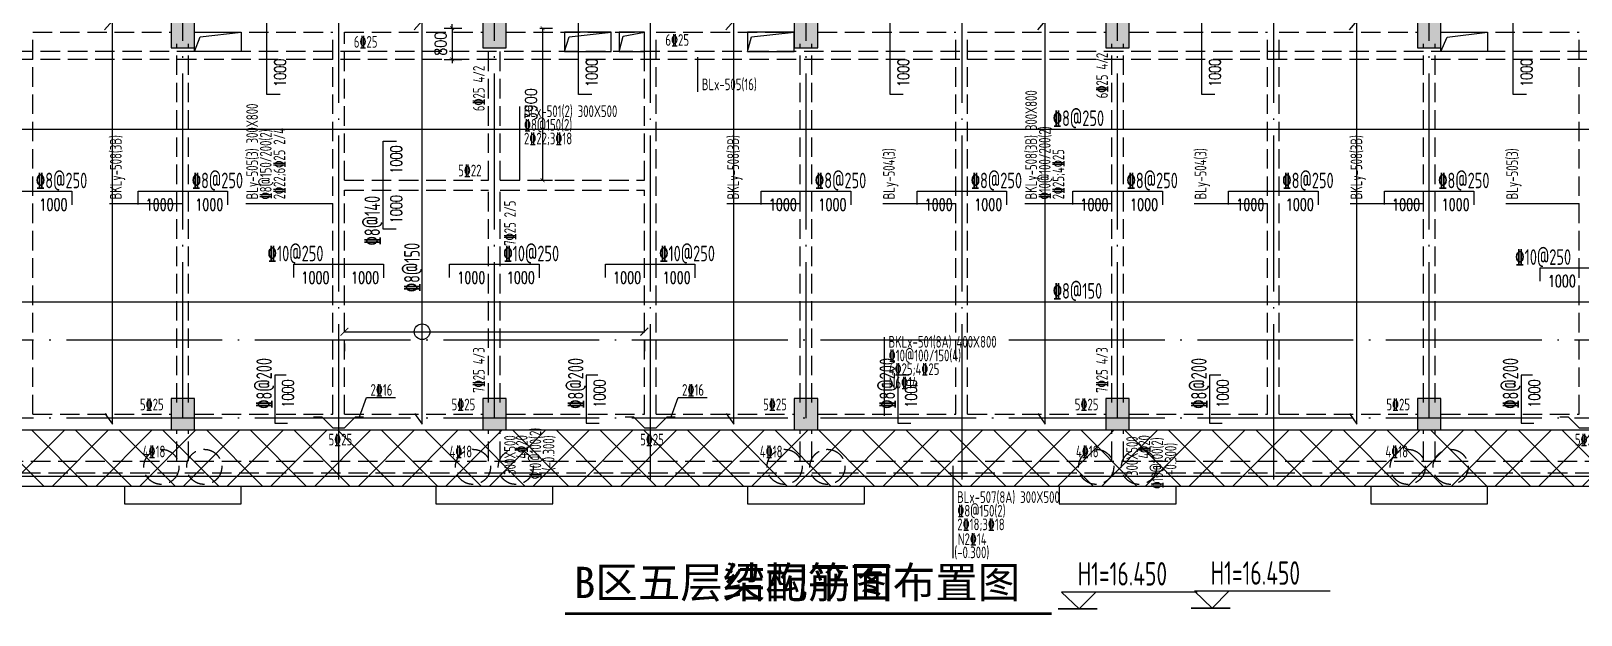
# Model space of a CAD drawing. Header units: millimetres. Extents: x 2998490 to 15040601, y 444546 to 7822218.
# Drawn here: x 14393708 to 14433503, y 7528582 to 7543556 of the extents above; entities that cross this region are included whole.
import ezdxf

# ---------------------------------------------------------------- set-up
doc = ezdxf.new("R2010")
doc.units = ezdxf.units.MM
doc.header["$LTSCALE"] = 2000
doc.linetypes.add('DASH', pattern=[0.35, 0.25, -0.1])
doc.linetypes.add('DOTE', pattern=[2.42, 2, -0.2, 0.02, -0.2])
for name, color, linetype in [('3-AXIS', 3, 'Continuous'), ('3-ban', 84, 'Continuous'), ('3-ban-hatch', 9, 'Continuous'), ('3-ban-rein', 1, 'Continuous'), ('3-ban-TEXT', 7, 'Continuous'), ('3-COLUMN-UP', 2, 'Continuous'), ('3-dote', 43, 'DOTE'), ('3-HATCH', 8, 'Continuous'), ('3-liang-rein-X', 54, 'Continuous'), ('3-liang-rein-Y', 130, 'Continuous'), ('3-liang-R截面-X', 50, 'Continuous'), ('3-liang-R截面-Y', 70, 'Continuous'), ('3-liang-s-1', 44, 'Continuous'), ('3-liang-xu', 120, 'DASH'), ('3-装饰线脚', 7, 'Continuous')]:
    doc.layers.add(name, color=color, linetype=linetype)
doc.styles.add('DIM_FONT', font='SIMPLEX', dxfattribs={"width": 0.8, "bigfont": 'HZTXT'})
doc.styles.add('TJ1', font='tj-romans1.shx', dxfattribs={"width": 0.8, "bigfont": 'tj-hztxt1.shx'})
doc.styles.add('TSSD_Rein', font='Tssdeng.shx', dxfattribs={"width": 0.7, "bigfont": 'hztxt.shx'})
doc.styles.add('黑体', font='SIMHEI.TTF')
doc.dimstyles.new('DIMN100', dxfattribs={"dimtxt": 300, "dimasz": 100, "dimexe": 250, "dimexo": 300, "dimgap": 150, "dimtad": 1, "dimdec": 0, "dimzin": 0, "dimdsep": 46, "dimtxsty": 'DIM_FONT', "dimblk": 'ARCHTICK', "dimcen": 0.09, "dimclrt": 7, "dimazin": 2, "dimtfac": 1, "dimtdec": 0, "dimtix": 1, "dimtmove": 2, "dimatfit": 3, "dimldrblk": 'ARCHTICK', "dimfxl": 0, "dimtolj": 1, "dimtzin": 0, "dimarcsym": 0})

# ---------------------------------------------------------------- blocks, each defined once
blk = doc.blocks.new('_ArchTick')
at = {"color": 0, "linetype": 'ByBlock', "const_width": 0.15}
blk.add_lwpolyline([(-0.5, -0.5), (0.5, 0.5)], dxfattribs=at)
blk = doc.blocks.new('*D840')
at = {"layer": '3-ban', "color": 0, "lineweight": -2}
for p, q in [((14401755, 7535845), (14409455, 7535845)), ((14401755, 7535545), (14401755, 7535345)), ((14409455, 7535612), (14409455, 7535345))]:
    blk.add_line(p, q, dxfattribs=at)
at = {"layer": 'Defpoints', "color": 0}
for p in [(14401755, 7536145), (14409455, 7536212), (14409455, 7535845)]:
    blk.add_point(p, dxfattribs=at)
at = {"layer": '3-ban', "color": 0, "lineweight": -2, "xscale": 200, "yscale": 200, "zscale": 200, "rotation": 180}
blk.add_blockref('_ArchTick', (14401755, 7535845), dxfattribs=at)
at = {"layer": '3-ban', "color": 0, "lineweight": -2, "xscale": 200, "yscale": 200, "zscale": 200}
blk.add_blockref('_ArchTick', (14409455, 7535845), dxfattribs=at)
blk = doc.blocks.new('*D1758')
at = {"layer": '3-ban', "color": 0, "lineweight": -2}
for p, q in [((14404312, 7543630), (14404772, 7543630)), ((14404522, 7543630), (14404522, 7543730)), ((14404522, 7543630), (14404522, 7542830)), ((14404312, 7542830), (14404772, 7542830)), ((14404522, 7542830), (14404522, 7542730))]:
    blk.add_line(p, q, dxfattribs=at)
at = {"layer": 'Defpoints', "color": 0}
for p in [(14404012, 7543630), (14404012, 7542830), (14404522, 7542830)]:
    blk.add_point(p, dxfattribs=at)
at = {"layer": '3-ban', "color": 0, "lineweight": -2, "xscale": 100, "yscale": 100, "zscale": 100}
for p, rotation in [((14404522, 7543630), 270), ((14404522, 7542830), 90)]:
    blk.add_blockref('_ArchTick', p, dxfattribs=dict(at, rotation=rotation))
at = {"layer": '3-ban', "color": 7, "insert": (14404222, 7543230), "char_height": 300, "attachment_point": 5, "rotation": 90, "style": 'DIM_FONT'}
blk.add_mtext('\\A1;800', dxfattribs=at)
blk = doc.blocks.new('*D1759')
at = {"layer": '3-ban', "color": 0, "lineweight": -2}
for p, q in [((14406771, 7543630), (14407094, 7543630)), ((14406844, 7543630), (14406844, 7539730)), ((14406771, 7539730), (14407094, 7539730))]:
    blk.add_line(p, q, dxfattribs=at)
at = {"layer": 'Defpoints', "color": 0}
for p in [(14406471, 7543630), (14406471, 7539730), (14406844, 7539730)]:
    blk.add_point(p, dxfattribs=at)
at = {"layer": '3-ban', "color": 0, "lineweight": -2, "xscale": 100, "yscale": 100, "zscale": 100}
for p, rotation in [((14406844, 7543630), 90), ((14406844, 7539730), 270)]:
    blk.add_blockref('_ArchTick', p, dxfattribs=dict(at, rotation=rotation))
at = {"layer": '3-ban', "color": 7, "insert": (14406544, 7541680), "char_height": 300, "attachment_point": 5, "rotation": 90, "style": 'DIM_FONT'}
blk.add_mtext('\\A1;3900', dxfattribs=at)

msp = doc.modelspace()

# ---------------------------------------------------------------- hatches: boundary and pattern name
at = {"layer": '3-ban-hatch'}
h = msp.add_hatch(dxfattribs=at)
h.set_pattern_fill('ANSI37', color=8, scale=250, style=0)
h.set_pattern_definition([(315, (237335.25, 15094838.24), (-561.266008, -561.266008), []), (225, (237335.25, 15094838.24), (-561.266008, 561.266008), [])])
h.paths.add_polyline_path([(14387505.6, 7535529.5), (14389305.6, 7535529.5), (14389305.6, 7533329.5), (14452155.6, 7533329.5), (14452155.6, 7532229.4), (14452155.6, 7531879.4), (14387505.6, 7531879.4)])
h.paths.add_polyline_path([(14452155.6, 7531879.4), (14387505.6, 7531879.4)], flags=17)
at = {"layer": '3-HATCH'}
for points in [[(14397305.5, 7543129.6), (14397905.5, 7543129.6), (14397905.5, 7543929.6), (14397305.5, 7543929.6)], [(14405305.5, 7543129.6), (14405905.5, 7543129.6), (14405905.5, 7543929.6), (14405305.5, 7543929.6)], [(14413305.5, 7543129.6), (14413905.5, 7543129.6), (14413905.5, 7543929.6), (14413305.5, 7543929.6)], [(14421305.5, 7543129.6), (14421905.5, 7543129.6), (14421905.5, 7543929.6), (14421305.5, 7543929.6)], [(14429305.5, 7543129.6), (14429905.5, 7543129.6), (14429905.5, 7543929.6), (14429305.5, 7543929.6)], [(14397305.5, 7533329.6), (14397905.5, 7533329.6), (14397905.5, 7534129.6), (14397305.5, 7534129.6)], [(14405305.5, 7533329.6), (14405905.5, 7533329.6), (14405905.5, 7534129.6), (14405305.5, 7534129.6)], [(14413305.5, 7533329.6), (14413905.5, 7533329.6), (14413905.5, 7534129.6), (14413305.5, 7534129.6)], [(14421305.5, 7533329.6), (14421905.5, 7533329.6), (14421905.5, 7534129.6), (14421305.5, 7534129.6)], [(14429305.5, 7533329.6), (14429905.5, 7533329.6), (14429905.5, 7534129.6), (14429305.5, 7534129.6)]]:
    msp.add_hatch(color=256, dxfattribs=at).paths.add_polyline_path(points)

# ---------------------------------------------------------------- linework, layer by layer
at = {"layer": '3-AXIS', "color": 15, "linetype": 'DOTE'}
for p, q in [((14397605.6, 7533629.5), (14397605.6, 7562909.7)), ((14405605.6, 7533629.5), (14405605.6, 7562909.7)), ((14413605.6, 7533629.5), (14413605.6, 7562909.7)), ((14421605.6, 7533629.5), (14421605.6, 7562909.7)), ((14429605.6, 7533629.5), (14429605.6, 7562909.7)), ((14451855.6, 7535629.5), (14370566.4, 7535629.5)), ((14451855.6, 7533629.5), (14370566.4, 7533629.5))]:
    msp.add_line(p, q, dxfattribs=at)
at = {"layer": '3-ban'}
msp.add_lwpolyline([(14427066.4, 7529190.7), (14423579.4, 7529190.7), (14424035.1, 7528759.3), (14423490.2, 7528759.3), (14424498.9, 7528759.3), (14424035.1, 7528759.3), (14424459.1, 7529190.7)], dxfattribs=at)
at = {"layer": '3-ban', "const_width": 70}
msp.add_lwpolyline([(14407420.6, 7528616.9), (14419910.8, 7528616.9)], dxfattribs=at)
at = {"layer": '3-ban'}
msp.add_circle((14403749.8, 7535845.2), 200, dxfattribs=at)
at = {"layer": '3-ban-rein'}
for points in [[(14400103, 7541929.6), (14399765.1, 7541929.6), (14399765.1, 7544929.6), (14400111.1, 7544929.6)], [(14408103, 7541929.6), (14407765.1, 7541929.6), (14407765.1, 7544929.6), (14408111.1, 7544929.6)], [(14416103, 7541929.6), (14415765.1, 7541929.6), (14415765.1, 7544929.6), (14416111.1, 7544929.6)], [(14424103, 7541929.6), (14423765.1, 7541929.6), (14423765.1, 7544929.6), (14424111.1, 7544929.6)], [(14432103, 7541929.6), (14431765.1, 7541929.6), (14431765.1, 7544929.6), (14432111.1, 7544929.6)], [(14395606.4, 7533745.7), (14395799.8, 7533472), (14395799.8, 7543819.8), (14395596.7, 7543590.5)], [(14403556.4, 7533745.7), (14403749.8, 7533472), (14403749.8, 7543819.8), (14403546.7, 7543590.5)], [(14411556.4, 7533745.7), (14411749.8, 7533472), (14411749.8, 7543819.8), (14411546.7, 7543590.5)], [(14419556.4, 7533745.7), (14419749.8, 7533472), (14419749.8, 7543819.8), (14419546.7, 7543590.5)], [(14427556.4, 7533745.7), (14427749.8, 7533472), (14427749.8, 7543819.8), (14427546.7, 7543590.5)], [(14389461.7, 7540705), (14389461.7, 7541043), (14452052.8, 7541043), (14452052.8, 7540696.9)], [(14403084, 7538479.6), (14402746.1, 7538479.6), (14402746.1, 7540729.6), (14403092.1, 7540729.6)], [(14392455.5, 7539108.9), (14392455.5, 7539446.8), (14394755.5, 7539446.8), (14394755.5, 7539100.8)], [(14396455.5, 7539108.9), (14396455.5, 7539446.8), (14398755.5, 7539446.8), (14398755.5, 7539100.8)], [(14412455.5, 7539108.9), (14412455.5, 7539446.8), (14414755.5, 7539446.8), (14414755.5, 7539100.8)], [(14416455.5, 7539108.9), (14416455.5, 7539446.8), (14418755.5, 7539446.8), (14418755.5, 7539100.8)], [(14420455.5, 7539108.9), (14420455.5, 7539446.8), (14422755.5, 7539446.8), (14422755.5, 7539100.8)], [(14424455.5, 7539108.9), (14424455.5, 7539446.8), (14426755.5, 7539446.8), (14426755.5, 7539100.8)], [(14428455.5, 7539108.9), (14428455.5, 7539446.8), (14430755.5, 7539446.8), (14430755.5, 7539100.8)], [(14400455.5, 7537236.3), (14400455.5, 7537574.2), (14402755.5, 7537574.2), (14402755.5, 7537228.2)], [(14404455.5, 7537236.3), (14404455.5, 7537574.2), (14406755.5, 7537574.2), (14406755.5, 7537228.2)], [(14408455.5, 7537236.3), (14408455.5, 7537574.2), (14410755.5, 7537574.2), (14410755.5, 7537228.2)], [(14432455.5, 7537144.7), (14432455.5, 7537482.6), (14434755.5, 7537482.6), (14434755.5, 7537136.6)], [(14389667.5, 7536808.4), (14389393.8, 7536614.9), (14452054.9, 7536614.9), (14451825.6, 7536818)], [(14400257.1, 7534729.6), (14399965, 7534729.6), (14399965, 7533503.5), (14400294.3, 7533503.5)], [(14408257.1, 7534729.6), (14407965, 7534729.6), (14407965, 7533503.5), (14408294.3, 7533503.5)], [(14416257.1, 7534729.6), (14415965, 7534729.6), (14415965, 7533503.5), (14416294.3, 7533503.5)], [(14424257.1, 7534729.6), (14423965, 7534729.6), (14423965, 7533503.5), (14424294.3, 7533503.5)], [(14432257.1, 7534729.6), (14431965, 7534729.6), (14431965, 7533503.5), (14432294.3, 7533503.5)]]:
    msp.add_lwpolyline(points, dxfattribs=at)
at = {"layer": '3-COLUMN-UP'}
for points in [[(14397305.5, 7543129.6), (14397905.5, 7543129.6), (14397905.5, 7543929.6), (14397305.5, 7543929.6)], [(14405305.5, 7543129.6), (14405905.5, 7543129.6), (14405905.5, 7543929.6), (14405305.5, 7543929.6)], [(14413305.5, 7543129.6), (14413905.5, 7543129.6), (14413905.5, 7543929.6), (14413305.5, 7543929.6)], [(14421305.5, 7543129.6), (14421905.5, 7543129.6), (14421905.5, 7543929.6), (14421305.5, 7543929.6)], [(14429305.5, 7543129.6), (14429905.5, 7543129.6), (14429905.5, 7543929.6), (14429305.5, 7543929.6)], [(14397305.5, 7533329.6), (14397905.5, 7533329.6), (14397905.5, 7534129.6), (14397305.5, 7534129.6)], [(14405305.5, 7533329.6), (14405905.5, 7533329.6), (14405905.5, 7534129.6), (14405305.5, 7534129.6)], [(14413305.5, 7533329.6), (14413905.5, 7533329.6), (14413905.5, 7534129.6), (14413305.5, 7534129.6)], [(14421305.5, 7533329.6), (14421905.5, 7533329.6), (14421905.5, 7534129.6), (14421305.5, 7534129.6)], [(14429305.5, 7533329.6), (14429905.5, 7533329.6), (14429905.5, 7534129.6), (14429305.5, 7534129.6)]]:
    msp.add_lwpolyline(points, close=True, dxfattribs=at)
at = {"layer": '3-dote'}
for p, q in [((14401605.6, 7560237.5), (14401605.6, 7532055.9)), ((14409605.6, 7560237.5), (14409605.6, 7532055.9)), ((14417605.6, 7560237.5), (14417605.6, 7532055.9)), ((14425605.6, 7560237.5), (14425605.6, 7532055.9))]:
    msp.add_line(p, q, dxfattribs=at)
at = {"layer": '3-liang-rein-X'}
for p, q in [((14402143.2, 7533665.4), (14402320.5, 7534157.3)), ((14402320.5, 7534157.3), (14403065.6, 7534157.3)), ((14410143.2, 7533665.4), (14410320.5, 7534157.3)), ((14410320.5, 7534157.3), (14411065.6, 7534157.3))]:
    msp.add_line(p, q, dxfattribs=at)
at = {"layer": '3-liang-rein-X', "color": 1}
for points in [[(14400963.5, 7533666.3), (14401173.4, 7533666.3), (14401456.2, 7533383.4), (14401756.2, 7533383.4), (14402038.2, 7533665.4), (14402248.1, 7533665.4)], [(14408963.5, 7533666.3), (14409173.4, 7533666.3), (14409456.2, 7533383.4), (14409756.2, 7533383.4), (14410038.2, 7533665.4), (14410248.1, 7533665.4)], [(14432963.5, 7533666.3), (14433173.4, 7533666.3), (14433456.2, 7533383.4), (14433756.2, 7533383.4), (14434038.2, 7533665.4), (14434248.1, 7533665.4)]]:
    msp.add_lwpolyline(points, dxfattribs=at)
at = {"layer": '3-liang-R截面-X'}
for p, q in [((14410823.4, 7542886.6), (14410823.4, 7541998.1)), ((14406251.6, 7541618), (14406251.6, 7539729.6)), ((14415615.9, 7535704.5), (14415615.9, 7533691.1)), ((14417377.5, 7532403.7), (14417377.5, 7530035.1))]:
    msp.add_line(p, q, dxfattribs=at)
msp.add_lwpolyline([(14423652.4, 7529169.7), (14420165.4, 7529169.7), (14420621.1, 7528738.4), (14420076.1, 7528738.4), (14421084.9, 7528738.4), (14420621.1, 7528738.4), (14421045, 7529169.7)], dxfattribs=at)
at = {"layer": '3-liang-R截面-X', "const_width": 70}
msp.add_lwpolyline([(14407420.6, 7528616.9), (14416648.5, 7528616.9)], dxfattribs=at)
at = {"layer": '3-liang-R截面-Y'}
for p, q in [((14395726.1, 7539135.6), (14397606.1, 7539135.6)), ((14399225.6, 7539135.6), (14401455.6, 7539135.6)), ((14411575.6, 7539135.6), (14413455.6, 7539135.6)), ((14415575.6, 7539135.6), (14417455.6, 7539135.6)), ((14419225.6, 7539135.6), (14421455.6, 7539135.6)), ((14423575.6, 7539135.6), (14425455.6, 7539135.6)), ((14427575.6, 7539135.6), (14429455.6, 7539135.6)), ((14431575.6, 7539135.6), (14433455.6, 7539135.6))]:
    msp.add_line(p, q, dxfattribs=at)
at = {"layer": '3-liang-s-1'}
for points in [[(14387755.6, 7535529.5), (14389305.5, 7535529.5), (14389305.5, 7533329.6), (14452155.5, 7533329.6), (14452155.5, 7557929.6), (14389305.5, 7557929.6), (14389305.5, 7555929.6), (14387755.6, 7555929.6)], [(14397905.6, 7543029.6), (14398049.8, 7543408.5), (14399105.6, 7543529.6)], [(14407405.6, 7543029.6), (14407526.2, 7543403.9), (14408605.6, 7543529.6)], [(14408805.6, 7543029.6), (14408910.7, 7543428.2), (14409455.6, 7543529.6)], [(14412105.6, 7543029.6), (14412206.6, 7543406.1), (14413305.5, 7543529.6)], [(14429905.6, 7543029.6), (14430067.8, 7543398), (14431105.6, 7543529.6)], [(14451905.6, 7533329.5), (14451905.6, 7532129.4), (14387755.6, 7532129.4), (14387755.6, 7535529.5)], [(14452155.6, 7533329.5), (14452155.6, 7531879.4), (14387505.6, 7531879.4), (14387505.6, 7534779.5)], [(14396105.2, 7531879.4), (14396105.2, 7531429.2), (14399105.9, 7531429.2), (14399105.9, 7531879.4)], [(14404105.2, 7531879.4), (14404105.2, 7531429.2), (14407105.9, 7531429.2), (14407105.9, 7531879.4)], [(14412105.2, 7531879.4), (14412105.2, 7531429.2), (14415105.9, 7531429.2), (14415105.9, 7531879.4)], [(14420105.2, 7531879.4), (14420105.2, 7531429.2), (14423105.9, 7531429.2), (14423105.9, 7531879.4)], [(14428105.2, 7531879.4), (14428105.2, 7531429.2), (14431105.9, 7531429.2), (14431105.9, 7531879.4)]]:
    msp.add_lwpolyline(points, dxfattribs=at)
for points in [[(14397905.6, 7543529.6), (14399105.6, 7543529.6), (14399105.6, 7543029.6), (14397905.6, 7543029.6)], [(14407405.6, 7543029.6), (14408605.6, 7543029.6), (14408605.6, 7543529.6), (14407405.6, 7543529.6)], [(14408805.6, 7543029.6), (14409455.6, 7543029.6), (14409455.6, 7543529.6), (14408805.6, 7543529.6)], [(14412105.6, 7543029.6), (14413305.5, 7543029.6), (14413305.5, 7543529.6), (14412105.6, 7543529.6)], [(14429905.6, 7543529.6), (14431105.6, 7543529.6), (14431105.6, 7543029.6), (14429905.6, 7543029.6)]]:
    msp.add_lwpolyline(points, close=True, dxfattribs=at)
at = {"layer": '3-liang-xu'}
for p, q in [((14393755.5, 7533729.6), (14393755.5, 7543529.6)), ((14393755.5, 7543529.6), (14397305.5, 7543529.6)), ((14397905.5, 7543529.6), (14401455.5, 7543529.6)), ((14401455.5, 7533729.6), (14401455.5, 7543529.6)), ((14401755.5, 7543529.6), (14405305.5, 7543529.6)), ((14401755.5, 7539729.6), (14401755.5, 7543529.6)), ((14405905.5, 7543529.6), (14409455.5, 7543529.6)), ((14409455.5, 7539729.6), (14409455.5, 7543529.6)), ((14409755.5, 7533729.6), (14409755.5, 7543529.6)), ((14409755.5, 7543529.6), (14413305.5, 7543529.6)), ((14413905.5, 7543529.6), (14417455.5, 7543529.6)), ((14417455.5, 7533729.6), (14417455.5, 7543529.6)), ((14417755.5, 7533729.6), (14417755.5, 7543529.6)), ((14417755.5, 7543529.6), (14421305.5, 7543529.6)), ((14421905.5, 7543529.6), (14425455.5, 7543529.6)), ((14425455.5, 7533729.6), (14425455.5, 7543529.6)), ((14425755.5, 7533729.6), (14425755.5, 7543529.6)), ((14425755.5, 7543529.6), (14429305.5, 7543529.6)), ((14429905.5, 7543529.6), (14433455.5, 7543529.6)), ((14433455.5, 7533729.6), (14433455.5, 7543529.6)), ((14397455.5, 7534029.6), (14397455.5, 7543229.6)), ((14397755.5, 7534029.6), (14397755.5, 7543229.6)), ((14405455.5, 7539729.6), (14405455.5, 7543229.6)), ((14405755.5, 7539729.6), (14405755.5, 7543229.6)), ((14413455.5, 7534029.6), (14413455.5, 7543229.6)), ((14413755.5, 7534029.6), (14413755.5, 7543229.6)), ((14421455.5, 7534029.6), (14421455.5, 7543229.6)), ((14421755.5, 7534029.6), (14421755.5, 7543229.6)), ((14429455.5, 7534029.6), (14429455.5, 7543229.6)), ((14429755.5, 7534029.6), (14429755.5, 7543229.6)), ((14451855.6, 7543029.6), (14389705.6, 7543029.6)), ((14451855.6, 7542829.6), (14389705.6, 7542829.6)), ((14401755.5, 7539729.6), (14405455.5, 7539729.6)), ((14405755.5, 7539729.6), (14409455.5, 7539729.6)), ((14401755.5, 7539479.6), (14405455.5, 7539479.6)), ((14401755.5, 7533729.6), (14401755.5, 7539479.6)), ((14405455.5, 7534029.6), (14405455.5, 7539479.6)), ((14405755.5, 7534029.6), (14405755.5, 7539479.6)), ((14405755.5, 7539479.6), (14409455.5, 7539479.6)), ((14409455.5, 7533729.6), (14409455.5, 7539479.6)), ((14393755.5, 7533729.6), (14397305.5, 7533729.6)), ((14397905.5, 7533729.6), (14401455.5, 7533729.6)), ((14401755.5, 7533729.6), (14405305.5, 7533729.6)), ((14405905.5, 7533729.6), (14409455.5, 7533729.6)), ((14409755.5, 7533729.6), (14413305.5, 7533729.6)), ((14413905.5, 7533729.6), (14417455.5, 7533729.6)), ((14417755.5, 7533729.6), (14421305.5, 7533729.6)), ((14421905.5, 7533729.6), (14425455.5, 7533729.6)), ((14425755.5, 7533729.6), (14429305.5, 7533729.6)), ((14429905.5, 7533729.6), (14433455.5, 7533729.6)), ((14388105.6, 7533329.6), (14397305.5, 7533329.6)), ((14397455.5, 7532529.4), (14397455.5, 7533329.6)), ((14397755.5, 7532529.4), (14397755.5, 7533329.6)), ((14397905.5, 7533329.6), (14405305.5, 7533329.6)), ((14405455.5, 7532529.4), (14405455.5, 7533329.6)), ((14405755.5, 7532529.4), (14405755.5, 7533329.6)), ((14405905.5, 7533329.6), (14413305.5, 7533329.6)), ((14413455.5, 7532529.4), (14413455.5, 7533329.6)), ((14413755.5, 7532529.4), (14413755.5, 7533329.6)), ((14413905.5, 7533329.6), (14421305.5, 7533329.6)), ((14421455.5, 7532529.4), (14421455.5, 7533329.6)), ((14421755.5, 7532529.4), (14421755.5, 7533329.6)), ((14421905.5, 7533329.6), (14429305.5, 7533329.6)), ((14429455.5, 7532529.4), (14429455.5, 7533329.6)), ((14429755.5, 7532529.4), (14429755.5, 7533329.6)), ((14429905.5, 7533329.6), (14437305.5, 7533329.6)), ((14388105.6, 7532529.4), (14452155.5, 7532529.4)), ((14387855.6, 7532229.4), (14452155.5, 7532229.4))]:
    msp.add_line(p, q, dxfattribs=at)
at = {"layer": '3-装饰线脚', "linetype": 'DASH'}
for centre in [(14397055.6, 7532379.6), (14398155.6, 7532379.6), (14405055.6, 7532379.6), (14406155.6, 7532379.6), (14413055.6, 7532379.6), (14414155.6, 7532379.6), (14421055.6, 7532379.6), (14422155.6, 7532379.6), (14429055.6, 7532379.6), (14430155.6, 7532379.6)]:
    msp.add_circle(centre, 450, dxfattribs=at)

# ---------------------------------------------------------------- texts
at = {"layer": '3-ban', "style": 'TSSD_Rein', "width": 0.7}
for s, rotation, p in [('%%1328@250', 359.99419, (14419939.8, 7541120, -5065)), ('%%1328@250', 359.99419, (14393834.1, 7539523.9, -5065)), ('%%1328@250', 359.99419, (14397834.1, 7539523.9, -5065)), ('%%1328@250', 359.99419, (14413834.1, 7539523.9, -5065)), ('%%1328@250', 359.99419, (14417834.1, 7539523.9, -5065)), ('%%1328@250', 359.99419, (14421834.1, 7539523.9, -5065)), ('%%1328@250', 359.99419, (14425834.1, 7539523.9, -5065)), ('%%1328@250', 359.99419, (14429834.1, 7539523.9, -5065)), ('%%1328@140', 89.99419, (14402669, 7538055.4, -5065)), ('%%13210@250', 359.99419, (14399782.7, 7537651.3, -5065)), ('%%1328@150', 89.99419, (14403688, 7536856.9, -5065)), ('%%13210@250', 359.99419, (14405834.1, 7537651.3, -5065)), ('%%13210@250', 359.99419, (14409834.1, 7537651.3, -5065)), ('%%13210@250', 359.99419, (14431815.1, 7537559.7, -5065)), ('%%1328@150', 359.99419, (14419939.2, 7536692, -5065)), ('%%1328@200', 90.00581, (14399892.8, 7533865.6, -5065)), ('%%1328@200', 90.00581, (14407892.8, 7533865.6, -5065)), ('%%1328@200', 90.00581, (14415892.8, 7533865.6, -5065)), ('%%1328@200', 90.00581, (14423892.8, 7533865.6, -5065)), ('%%1328@200', 90.00581, (14431892.8, 7533865.6, -5065))]:
    msp.add_text(s, height=400, rotation=rotation, dxfattribs=at).set_placement(p)
msp.add_text('H1=16.450', height=600, dxfattribs=at).set_placement((14423994.6, 7529357.8))
at = {"layer": '3-ban', "style": '黑体'}
msp.add_text('B区五层结构平面布置图', height=800, dxfattribs=at).set_placement((14407651.9, 7529016.9))
at = {"layer": '3-ban-TEXT', "style": 'TJ1', "width": 0.7}
for p in [(14400254.9, 7542126.5), (14408254.9, 7542126.5), (14416254.9, 7542126.5), (14424254.9, 7542126.5), (14432254.9, 7542126.5), (14403235.9, 7539899.4), (14403235.9, 7538626.5), (14400454.9, 7533899.4), (14408454.9, 7533899.4), (14416454.9, 7533899.4), (14424454.9, 7533899.4), (14432454.9, 7533899.4)]:
    msp.add_text('1000', height=300, rotation=90, dxfattribs=at).set_placement(p)
for p in [(14393925.4, 7538957), (14396652.4, 7538957), (14397925.4, 7538957), (14412652.4, 7538957), (14413925.4, 7538957), (14416652.4, 7538957), (14417925.4, 7538957), (14420652.4, 7538957), (14421925.4, 7538957), (14424652.4, 7538957), (14425925.4, 7538957), (14428652.4, 7538957), (14429925.4, 7538957), (14400652.4, 7537084.4), (14401925.4, 7537084.4), (14404652.4, 7537084.4), (14405925.4, 7537084.4), (14408652.4, 7537084.4), (14409925.4, 7537084.4), (14432652.4, 7536992.8)]:
    msp.add_text('1000', height=300, dxfattribs=at).set_placement(p)
at = {"layer": '3-liang-rein-X', "style": 'TSSD_Rein', "width": 0.7}
for s, p in [('6%%13225', (14401995.5, 7543129.6)), ('6%%13225', (14409995.5, 7543177.2)), ('%%1328@150(2)', (14406364.5, 7541000.3)), ('2%%13222;3%%13218', (14406364.5, 7540650.3)), ('5%%13222', (14404674.8, 7539829.6)), ('%%13210@100/150(4)', (14415728.8, 7535086.8)), ('4%%13225;4%%13225', (14415728.8, 7534736.8)), ('2%%13216', (14402424.7, 7534202.9)), ('2%%13216', (14410424.7, 7534202.9)), ('N6%%13214', (14415728.8, 7534386.8)), ('5%%13225', (14396505.6, 7533829.6)), ('5%%13225', (14404505.6, 7533829.6)), ('5%%13225', (14412505.6, 7533829.6)), ('5%%13225', (14420505.6, 7533829.6)), ('5%%13225', (14428505.6, 7533829.6)), ('5%%13225', (14401346.6, 7532929.6)), ('5%%13225', (14409346.6, 7532929.6)), ('5%%13225', (14433346.6, 7532929.6)), ('4%%13218', (14396575.7, 7532623.7)), ('4%%13218', (14404452.1, 7532623.7)), ('4%%13218', (14412419.5, 7532623.7)), ('4%%13218', (14420536.5, 7532623.7)), ('4%%13218', (14428481.8, 7532623.7)), ('%%1328@150(2)', (14417490.4, 7531104)), ('2%%13218;3%%13218', (14417490.4, 7530754)), ('(-0.300)', (14417414, 7530036.8)), ('N2%%13214', (14417504, 7530376.8))]:
    msp.add_text(s, height=300, dxfattribs=at).set_placement(p)
at = {"layer": '3-liang-rein-Y', "style": 'TSSD_Rein', "width": 0.7}
for s, p in [('6%%13225 4/2', (14421355.6, 7541832)), ('6%%13225 4/2', (14405354.4, 7541500.1)), ('%%1328@150/200(2)', (14399885.2, 7539239.8)), ('2%%13222;6%%13225 2/4', (14400235.2, 7539239.8)), ('%%13210@100/200(2)', (14419885.2, 7539239.8)), ('2%%13225;4%%13225', (14420235.2, 7539239.8)), ('7%%13225 2/5', (14406155.6, 7538049.8)), ('7%%13225 4/3', (14405354.4, 7534280)), ('7%%13225 4/3', (14421354.4, 7534280)), ('4%%13220', (14406458, 7532589.6)), ('%%13210@100(2)', (14406808, 7532066.3)), ('(-0.300)', (14407147.7, 7532288.9)), ('4%%13220', (14422439.8, 7532589.7)), ('%%13210@100(2)', (14422771.3, 7531819.4)), ('(-0.300)', (14423117.8, 7532098.1))]:
    msp.add_text(s, height=300, rotation=90, dxfattribs=at).set_placement(p)
at = {"layer": '3-liang-R截面-X', "style": 'TSSD_Rein', "width": 0.7}
for s, height, p in [('BLx-505(16)', 300, (14410931.4, 7542038.7)), ('BLx-501(2) 300X500', 300, (14406359.6, 7541350.3)), ('BKLx-501(8A) 400X800', 300, (14415724, 7535436.8)), ('BLx-507(8A) 300X500', 300, (14417485.6, 7531454)), ('H1=16.450', 600, (14420580.6, 7529336.9))]:
    msp.add_text(s, height=height, dxfattribs=at).set_placement(p)
at = {"layer": '3-liang-R截面-X', "style": '黑体'}
msp.add_text('B区五层梁配筋图', height=800, dxfattribs=at).set_placement((14407651.9, 7529016.9))
at = {"layer": '3-liang-R截面-Y', "style": 'TSSD_Rein', "width": 0.7}
for s, p in [('BKLy-508(3B) 300X800', (14419535.3, 7539239.8)), ('BLy-505(3) 300X800', (14399535.3, 7539239.8)), ('BKLy-508(3B)', (14396035.8, 7539239.8)), ('BKLy-508(3B)', (14411885.3, 7539239.8)), ('BKLy-508(3B)', (14427885.3, 7539239.8)), ('BLy-504(3)', (14415885.3, 7539239.8)), ('BLy-504(3)', (14423885.3, 7539239.8)), ('BLy-505(3)', (14431885.3, 7539239.8)), ('300X500', (14406155.5, 7532173.6)), ('300X500', (14422126.8, 7532145.9))]:
    msp.add_text(s, height=300, rotation=90, dxfattribs=at).set_placement(p)

# ---------------------------------------------------------------- dimensions: what is measured, and where the dimension line sits
at = {"layer": '3-ban'}
for base, p1, p2, picture, middle in [((14404521.8, 7542829.6), (14404012.2, 7543629.5), (14404012.2, 7542829.6), '*D1758', (14404221.8, 7543229.6)), ((14406844.2, 7539729.6), (14406471, 7543629.5), (14406471, 7539729.6), '*D1759', (14406544.2, 7541679.6))]:
    dim = msp.add_linear_dim(base=base, p1=p1, p2=p2, angle=90, dimstyle='DIMN100', dxfattribs=at)
    dim.commit()
    dim.dimension.update_dxf_attribs({"geometry": picture, "text_midpoint": middle})
dim = msp.add_linear_dim(base=(14409455.5, 7535845.2), p1=(14401755.5, 7536145.3), p2=(14409455.5, 7536212), text=' ', dimstyle='DIMN100', override={"dimscale": 2}, dxfattribs=at)
dim.commit()
dim.dimension.update_dxf_attribs({"geometry": '*D840', "text_midpoint": (14405605.5, 7535845.2)})

doc.saveas('drawing.dxf')
